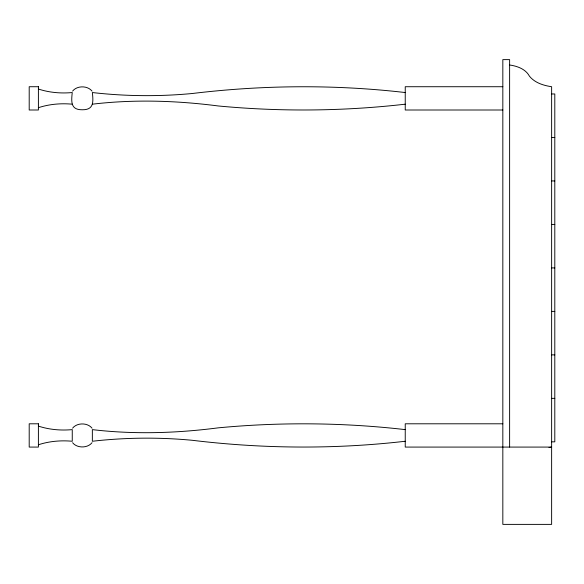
<?xml version="1.0" encoding="UTF-8"?>
<svg xmlns="http://www.w3.org/2000/svg" width="584" height="584" viewBox="0 0 584 584"><rect width="100%" height="100%" fill="white"/><g stroke="black" fill="none" stroke-linecap="round" stroke-linejoin="round"><path stroke-width="0.88" d="M405.238 92.542C334.588 84.395 263.019 84.979 192.435 93.491C159.162 96.645 125.56 96.345 92.352 92.542C93.484 102.47 93.659 109.894 82.308 109.77C70.949 109.894 71.124 102.47 72.255 92.542C60.897 93.601 49.268 92.6 38.398 89.038M72.599 91.104C76.986 85.454 87.622 85.454 92.009 91.104M72.599 428.174C76.986 422.524 87.622 422.524 92.009 428.174M92.009 442.701C87.622 448.351 76.986 448.351 72.599 442.701M38.398 107.697C49.268 104.127 60.897 103.134 72.255 104.186M38.398 444.767C49.268 441.205 60.897 440.205 72.255 441.256L72.255 429.62C60.897 430.671 49.268 429.671 38.398 426.108M548.989 447.505L551.632 447.081L405.238 447.081L405.238 423.794L502.831 423.794M92.352 104.186C134.174 99.222 176.521 100.579 218.233 105.96C280.4 111.851 343.188 111.288 405.238 104.186M405.238 441.256C334.588 449.41 263.019 448.826 192.435 440.307C159.162 437.153 125.56 437.46 92.352 441.256L92.352 429.62C134.174 434.584 176.521 433.226 218.233 427.846C280.4 421.947 343.188 422.517 405.238 429.62M502.831 86.724L405.238 86.724L405.238 110.004L502.831 110.004M551.632 93.973L554.8 93.973L554.8 441.84L551.632 441.84M551.632 137.459L554.8 137.459M551.632 180.938L554.8 180.938M551.632 224.424L554.8 224.424M551.632 267.91L554.8 267.91M551.632 311.389L554.8 311.389M551.632 354.875L554.8 354.875M551.632 398.354L554.8 398.354M509.62 64.992C517.227 66.087 525.622 69.007 529.462 76.212C534.813 82.833 543.507 85.512 551.632 86.724L551.632 524.381L502.831 524.381L502.831 59.619L509.62 59.619L509.62 447.081M38.398 86.724L29.2 86.724L29.2 110.004L38.398 110.004L38.398 86.724M38.398 423.794L29.2 423.794L29.2 447.081L38.398 447.081L38.398 423.794"/></g></svg>
